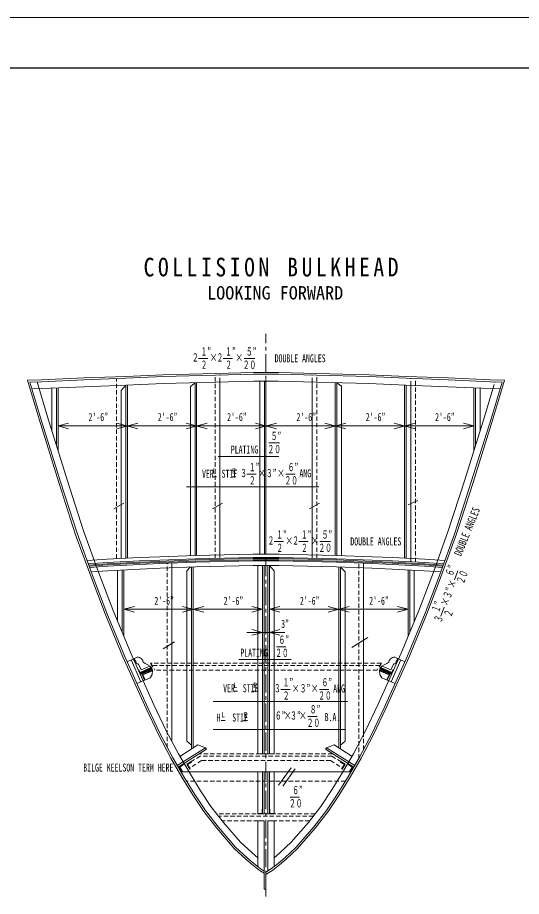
# Model space of a CAD drawing. Units: millimetres, scale not verified. Extents: x -16408 to 16408, y -11606 to 11606.
# Drawn here: x 3138 to 8677, y 1948 to 11606 of the extents above; entities that cross this region are included whole.
import ezdxf
from ezdxf.enums import TextEntityAlignment as Align

# ---------------------------------------------------------------- set-up
doc = ezdxf.new("R2010")
doc.units = ezdxf.units.MM
doc.header["$LTSCALE"] = 40
doc.linetypes.add('CHAIN1', pattern=[8, 5, -1, 1, -1])
doc.linetypes.add('DASHED1', pattern=[1.8, 1.2, -0.6])
for name, color, linetype, lineweight in [('0-0_0', 3, 'Continuous', 18), ('0-1_芯', 4, 'CHAIN1', 18), ('0-2_寸法', 2, 'Continuous', 18), ('0-F_枠', 3, 'Continuous', 18)]:
    doc.layers.add(name, color=color, linetype=linetype, lineweight=lineweight)
doc.styles.add('ＭＳ ゴシック', font='')
doc.styles.get('ＭＳ ゴシック').set_extended_font_data('MS Gothic')

msp = doc.modelspace()

# ---------------------------------------------------------------- linework, layer by layer
at = {"layer": '0-0_0', "color": 1, "linetype": 'DASHED1'}
for p, q in [((4225.59, 5662.27), (4225.59, 7639.85)), ((5310.17, 5662.27), (5310.17, 7674.98)), ((5360.97, 7600.07), (5360.97, 7676.3)), ((6376.97, 7600.07), (6376.97, 7676.3)), ((6427.77, 5662.91), (6427.77, 7674.98)), ((7461.55, 7563.6), (7461.55, 7639.85)), ((7512.35, 5621.44), (7512.35, 7639.85)), ((8363.21, 7526.96), (8386.05, 7602.52)), ((5360.97, 5664.94), (5360.97, 5702.21)), ((6376.97, 5664.1), (6376.97, 5702.21)), ((4784.39, 3582.48), (4784.39, 5607.74)), ((6890.05, 3462.55), (6890.05, 5610.2)), ((7461.55, 5624.11), (7461.55, 5662.27)), ((7137.14, 4511.79), (4600.8, 4511.79)), ((4600.8, 4511.79), (4648.04, 4435.59)), ((7121.39, 4486.39), (4616.54, 4486.39)), ((7137.14, 4511.79), (7089.9, 4435.59)), ((7089.9, 4435.59), (4648.04, 4435.59)), ((6940.85, 3558.1), (6940.85, 3723.03)), ((5144.51, 3490.47), (5046.45, 3429.22)), ((6600.71, 3515.87), (5137.22, 3515.87)), ((6593.43, 3490.47), (5144.51, 3490.47)), ((6593.43, 3490.47), (6691.49, 3429.22)), ((5159.07, 3439.67), (5030.34, 3359.25)), ((6578.87, 3439.67), (5159.07, 3439.67)), ((6578.87, 3439.67), (6707.6, 3359.25)), ((6742.01, 3215.13), (4995.93, 3215.13)), ((6408.8, 2853.64), (5329.14, 2853.64)), ((6388.79, 2828.24), (5349.15, 2828.24)), ((5780.07, 2777.44), (5389.17, 2777.44)), ((6348.76, 2777.44), (5957.87, 2777.44))]:
    msp.add_line(p, q, dxfattribs=at)
at = {"layer": '0-0_0'}
for p, q in [((3565.19, 6907.62), (3565.19, 7535.03)), ((3582.97, 6850.75), (3582.97, 7535.83)), ((4327.19, 7565.47), (4276.39, 7506.39)), ((4327.19, 5664.94), (4327.19, 7565.47)), ((4344.97, 5665.87), (4344.97, 7566.21)), ((5089.19, 7592.9), (5038.39, 7549.86)), ((5038.39, 5693.84), (5038.39, 7549.86)), ((5089.19, 5695.81), (5089.19, 7592.9)), ((5106.97, 5696.27), (5106.97, 7593.37)), ((5360.97, 5702.21), (5360.97, 7600.07)), ((5800.39, 5710.75), (5800.39, 7609.67)), ((5851.19, 5710.75), (5851.19, 7609.64)), ((5868.97, 5710.75), (5868.97, 7620.1)), ((6376.97, 5702.21), (6376.97, 7600.07)), ((6630.97, 5696.27), (6630.97, 7593.37)), ((6648.75, 7592.9), (6699.55, 7554.61)), ((6648.75, 5695.81), (6648.75, 7592.9)), ((6699.55, 5693.84), (6699.55, 7554.61)), ((7392.97, 5665.87), (7392.97, 7566.21)), ((7410.75, 5664.94), (7410.75, 7565.47)), ((7461.55, 5662.27), (7461.55, 7563.6)), ((8154.97, 6850.75), (8154.97, 7535.83)), ((8172.75, 6907.62), (8172.75, 7535.03)), ((3514.39, 7070.11), (3514.39, 7532.76)), ((4276.39, 5662.27), (4276.39, 7506.39)), ((8223.55, 7070.11), (8223.55, 7532.76)), ((8270.32, 7219.7), (8363.21, 7526.96)), ((7432.39, 6249.37), (7539.33, 6298.32)), ((4195.5, 6205.96), (4304.68, 6267.93)), ((5280.08, 6205.96), (5389.26, 6267.93)), ((6346.88, 6205.96), (6456.06, 6267.93)), ((4835.19, 3649.89), (4835.19, 5609.71)), ((6940.85, 3723.03), (6940.85, 5608.23)), ((4238.29, 4973.91), (4238.29, 5533.09)), ((4289.09, 4850.35), (4289.09, 5535.76)), ((4306.87, 4807.11), (4306.87, 5536.69)), ((5036.89, 5566.69), (5000.29, 5526.09)), ((5000.29, 3652.91), (5000.29, 5526.09)), ((5051.09, 3570.05), (5051.09, 5567.24)), ((5068.87, 3581.55), (5068.87, 5567.93)), ((5780.07, 3515.87), (5780.07, 5583.75)), ((5830.87, 3515.87), (5830.87, 5583.75)), ((5848.65, 3515.87), (5848.65, 5583.75)), ((5889.29, 3515.87), (5889.29, 5583.75)), ((5907.07, 5583.75), (5957.87, 5525.73)), ((5907.07, 3515.87), (5907.07, 5583.75)), ((5957.87, 3515.87), (5957.87, 5525.73)), ((6669.07, 3581.55), (6669.07, 5567.93)), ((6686.85, 5567.24), (6737.65, 5513.97)), ((6686.85, 3570.05), (6686.85, 5567.24)), ((6737.65, 3652.91), (6737.65, 5513.97)), ((7431.07, 4807.11), (7431.07, 5536.69)), ((7448.85, 4850.35), (7448.85, 5535.76)), ((7499.65, 4973.91), (7499.65, 5533.09)), ((4864.16, 4744.94), (4740.1, 4669.02)), ((6987.15, 4792.33), (6813.61, 4683.38)), ((4387.25, 4546.15), (4493.83, 4307.58)), ((7350.69, 4546.15), (7244.11, 4307.58)), ((4468.32, 4437.46), (4472.95, 4439.53)), ((4491.08, 4386.5), (4468.32, 4437.46)), ((7246.86, 4386.5), (7269.62, 4437.46)), ((7269.62, 4437.46), (7264.98, 4439.53)), ((5051.09, 3608.77), (5000.29, 3652.91)), ((6686.85, 3608.77), (6737.65, 3652.91)), ((5957.87, 3515.87), (5780.07, 3515.87)), ((6789.67, 3316.73), (4934.34, 3316.73)), ((5780.07, 2853.64), (5780.07, 3316.73)), ((5830.87, 3316.73), (5830.87, 2853.64)), ((5848.65, 3316.73), (5848.65, 2853.64)), ((5889.29, 3316.73), (5889.29, 2853.64)), ((5907.07, 3316.73), (5907.07, 2853.64)), ((5957.87, 2853.64), (5957.87, 3316.73)), ((6144.16, 3359.96), (6008, 3171.59)), ((6190.45, 3349.22), (6054.29, 3160.85)), ((5780.07, 2853.64), (5848.65, 2853.64)), ((5957.87, 2853.64), (5889.29, 2853.64)), ((5780.07, 2274.61), (5780.07, 2777.44)), ((5780.07, 2777.44), (5848.65, 2777.44)), ((5848.65, 2028.75), (5848.65, 2777.44)), ((5889.29, 2226.99), (5889.29, 2777.44)), ((5957.87, 2777.44), (5889.29, 2777.44)), ((5957.87, 2274.61), (5957.87, 2777.44)), ((5848.65, 2202.72), (5794.91, 2237.81)), ((5848.65, 2226.99), (5806.63, 2254.43)), ((5868.97, 2213.72), (5868.97, 2028.75)), ((5848.65, 2028.75), (5868.97, 2028.75))]:
    msp.add_line(p, q, dxfattribs=at)
for points in [[(3245.86, 7619.7), (3399.94, 7624.27), (3867.22, 7645.13), (4328.73, 7662.11), (4736.46, 7680.1), (5313.92, 7695.41), (5732.67, 7706.23), (5868.97, 7706.15)], [(3272.99, 7600.18), (3400.69, 7603.97), (3868.04, 7624.83), (4329.56, 7641.81), (4737.18, 7659.79), (5314.46, 7675.1), (5732.92, 7685.91), (5868.96, 7685.83)], [(8492.08, 7619.7), (8338, 7624.27), (7870.72, 7645.13), (7409.2, 7662.11), (7001.47, 7680.1), (6424.02, 7695.41), (6005.27, 7706.23), (5868.97, 7706.15)], [(8464.95, 7600.18), (8337.25, 7603.97), (7869.9, 7624.83), (7408.38, 7641.81), (7000.76, 7659.79), (6423.48, 7675.1), (6005.02, 7685.91), (5868.98, 7685.83)], [(5794.91, 2237.81), (5721.39, 2293.68), (5647.87, 2356.8), (5520.72, 2475.76), (5327.63, 2699.59), (5185.86, 2879.53), (5069.29, 3057.76), (4945.09, 3258.75), (4821.72, 3466.85), (4686.93, 3725.57), (4550, 4011.34), (4294.86, 4582.48), (4100.8, 5054.5), (3938.49, 5476.79), (3773.07, 5933.19), (3592.45, 6496.97), (3375.36, 7191.33), (3245.86, 7619.7)], [(5806.63, 2254.43), (5734.17, 2309.5), (5661.43, 2371.93), (5535.39, 2489.86), (5343.31, 2712.52), (5202.37, 2891.4), (5086.44, 3068.67), (4962.48, 3269.27), (4839.48, 3476.73), (4705.11, 3734.66), (4568.44, 4019.88), (4313.54, 4590.49), (4119.68, 5062.01), (3957.52, 5483.9), (3792.3, 5939.76), (3611.82, 6503.1), (3394.78, 7197.31), (3272.99, 7600.18)], [(3295.83, 7524.62), (3403.52, 7527.82), (3871.14, 7548.69), (4332.64, 7565.67), (4739.87, 7583.63), (5316.48, 7598.92), (5733.88, 7609.71), (5868.91, 7609.63)], [(5782.08, 2368.79), (5712.3, 2428.69), (5590.43, 2542.72), (5402.12, 2761.01), (5264.31, 2935.92), (5150.74, 3109.56), (5027.67, 3308.73), (4906.1, 3513.79), (4773.28, 3768.73), (4637.6, 4051.89), (4383.58, 4620.52), (4190.49, 5090.17), (4028.91, 5510.55), (3864.43, 5964.37), (3684.47, 6526.1), (3467.62, 7219.7), (3351.89, 7602.52)], [(5868.97, 2189.45), (5943.03, 2237.81), (6016.55, 2293.68), (6090.07, 2356.8), (6217.22, 2475.76), (6410.31, 2699.59), (6552.08, 2879.53), (6668.65, 3057.76), (6792.85, 3258.75), (6916.22, 3466.85), (7051.01, 3725.57), (7187.94, 4011.34), (7443.08, 4582.48), (7637.14, 5054.5), (7799.45, 5476.79), (7964.87, 5933.19), (8145.49, 6496.97), (8362.58, 7191.33), (8492.08, 7619.7)], [(8464.95, 7600.18), (8343.15, 7197.31), (8126.12, 6503.1), (7945.63, 5939.76), (7780.42, 5483.9), (7618.26, 5062.01), (7424.4, 4590.49), (7169.5, 4019.88), (7032.83, 3734.66), (6898.46, 3476.73), (6775.46, 3269.27), (6651.5, 3068.67), (6535.56, 2891.4), (6394.63, 2712.52), (6202.55, 2489.86), (6076.51, 2371.93), (6003.77, 2309.5), (5931.31, 2254.43), (5868.97, 2213.72)], [(8442.11, 7524.62), (8334.42, 7527.82), (7866.8, 7548.69), (7405.3, 7565.67), (6998.07, 7583.63), (6421.46, 7598.92), (6004.05, 7609.71), (5869.02, 7609.63)], [(5955.86, 2368.79), (6025.64, 2428.69), (6147.51, 2542.72), (6335.82, 2761.01), (6473.63, 2935.92), (6587.2, 3109.56), (6710.27, 3308.73), (6831.84, 3513.79), (6964.66, 3768.73), (7100.34, 4051.89), (7354.36, 4620.52), (7547.45, 5090.17), (7709.03, 5510.55), (7873.5, 5964.37), (8053.47, 6526.1), (8270.32, 7219.7)], [(3901.54, 5638.37), (4122.71, 5654.19), (4475.19, 5672.72), (4700.93, 5680.76), (5092.37, 5695.93), (5725.85, 5710.75), (6012.09, 5710.75)], [(7836.4, 5638.37), (7615.23, 5654.19), (7262.75, 5672.72), (7037.01, 5680.76), (6645.57, 5695.93), (6012.09, 5710.75)], [(3915.03, 5601.13), (4125.07, 5616.16), (4476.87, 5634.66), (4702.35, 5642.69), (5093.55, 5657.85), (5726.3, 5672.65), (6011.64, 5672.65)], [(3919.53, 5588.72), (4125.86, 5603.48), (4477.43, 5621.97), (4702.82, 5630), (5093.95, 5645.16), (5726.44, 5659.95), (6011.49, 5659.95)], [(3924.03, 5576.31), (4126.65, 5590.8), (4477.99, 5609.28), (4703.29, 5617.31), (5094.34, 5632.46), (5726.59, 5647.25), (6011.35, 5647.25)], [(3928.53, 5563.9), (4127.43, 5578.13), (4478.55, 5596.59), (4703.76, 5604.62), (5094.74, 5619.77), (5726.74, 5634.55), (6011.2, 5634.55)], [(7809.41, 5563.9), (7610.51, 5578.13), (7259.39, 5596.59), (7034.18, 5604.62), (6643.2, 5619.77), (6011.2, 5634.55)], [(7813.91, 5576.31), (7611.29, 5590.8), (7259.95, 5609.28), (7034.65, 5617.31), (6643.6, 5632.46), (6011.35, 5647.25)], [(7818.41, 5588.72), (7612.08, 5603.48), (7260.51, 5621.97), (7035.12, 5630), (6643.99, 5645.16), (6011.49, 5659.95)], [(7822.91, 5601.13), (7612.87, 5616.16), (7261.07, 5634.66), (7035.59, 5642.69), (6644.38, 5657.85), (6011.64, 5672.65)], [(3946.52, 5514.26), (4130.58, 5527.42), (4480.79, 5545.84), (4705.65, 5553.85), (5096.31, 5568.99), (5727.33, 5583.75), (6010.6, 5583.75)], [(7791.42, 5514.26), (7607.36, 5527.42), (7257.15, 5545.84), (7032.29, 5553.85), (6641.62, 5568.99), (6010.6, 5583.75)], [(4448.28, 4288.87), (4596.54, 4349.77), (4616.77, 4386.82), (4622.84, 4429.95), (4613.4, 4458.24), (4595.37, 4476.81), (4570.46, 4493.44), (4540.75, 4505.87), (4519.33, 4523.13), (4513.8, 4541.08), (4499.29, 4560.41), (4479.25, 4572.15), (4466.33, 4577.33), (4454.12, 4576.02), (4342.31, 4526.08)], [(4590.96, 4479.76), (4496.14, 4437.4), (4480.42, 4472.59), (4468.99, 4497.87), (4459.6, 4503.39), (4446.34, 4505.6), (4437.44, 4525.03), (4438.14, 4532.38), (4431.48, 4541.14), (4425.53, 4545.69), (4421.51, 4561.46)], [(7289.66, 4288.87), (7141.4, 4349.77), (7121.17, 4386.82), (7115.1, 4429.95), (7124.54, 4458.24), (7142.56, 4476.81), (7167.48, 4493.44), (7197.19, 4505.87), (7218.61, 4523.13), (7224.14, 4541.08), (7238.65, 4560.41), (7258.68, 4572.15), (7271.61, 4577.33), (7283.82, 4576.02), (7395.63, 4526.08)], [(7146.97, 4479.76), (7241.8, 4437.4), (7257.52, 4472.59), (7268.95, 4497.87), (7278.34, 4503.39), (7291.6, 4505.6), (7300.5, 4525.03), (7299.8, 4532.38), (7306.46, 4541.14), (7312.41, 4545.69), (7316.43, 4561.46)], [(4472.95, 4439.53), (4493.65, 4393.21), (4612.23, 4446.18), (4614.3, 4441.54), (4491.08, 4386.5)], [(4486.08, 4410.14), (4604.66, 4463.11), (4606.73, 4458.47), (4488.16, 4405.5)], [(4490.28, 4400.74), (4608.86, 4453.71), (4610.93, 4449.07), (4492.35, 4396.1)], [(7264.98, 4439.53), (7244.29, 4393.21), (7125.71, 4446.18), (7123.64, 4441.54), (7246.86, 4386.5)], [(7247.66, 4400.74), (7129.08, 4453.71), (7127.01, 4449.07), (7245.58, 4396.1)], [(7251.85, 4410.14), (7133.28, 4463.11), (7131.2, 4458.47), (7249.78, 4405.5)], [(4922.16, 3486.69), (5120.64, 3615.02), (5204.39, 3581.79), (4892.65, 3387.04)], [(5204.39, 3581.79), (5215.16, 3564.56), (4903.42, 3369.81)], [(6533.55, 3581.79), (6522.78, 3564.56), (6834.52, 3369.81)], [(6815.78, 3486.69), (6617.3, 3615.02), (6533.55, 3581.79), (6845.29, 3387.04)], [(5780.07, 2858.72), (5825.79, 2858.72), (5825.79, 2905.9), (5830.87, 2905.9)], [(5957.87, 2858.72), (5912.15, 2858.72), (5912.15, 2905.9), (5907.07, 2905.9)]]:
    msp.add_lwpolyline(points, dxfattribs=at)
for points in [[(4536.25, 4334.92), (4515.56, 4381.24), (4620.33, 4428.04), (4618.26, 4432.68), (4508.85, 4383.8), (4531.61, 4332.84)], [(7201.69, 4334.92), (7222.38, 4381.24), (7117.61, 4428.04), (7119.68, 4432.68), (7229.09, 4383.8), (7206.33, 4332.84)], [(4962.87, 3396.2), (4920.46, 3368.36), (4952.51, 3319.52), (4948.27, 3316.73), (4913.42, 3369.82), (4960.08, 3400.45)], [(5049.14, 3424.91), (5006.12, 3398.03), (5037.07, 3348.48), (5032.76, 3345.79), (4999.12, 3399.65), (5046.45, 3429.22)], [(6688.8, 3424.91), (6731.82, 3398.03), (6700.87, 3348.48), (6705.18, 3345.79), (6738.82, 3399.65), (6691.49, 3429.22)], [(6775.07, 3396.2), (6817.48, 3368.36), (6785.42, 3319.52), (6789.67, 3316.73), (6824.52, 3369.82), (6777.86, 3400.45)]]:
    msp.add_lwpolyline(points, close=True, dxfattribs=at)
at = {"layer": '0-1_芯'}
msp.add_line((5868.97, 1947.69), (5868.97, 8131.86), dxfattribs=at)
at = {"layer": '0-2_寸法'}
for p, q in [((5128.54, 7858.82), (5231.13, 7858.82)), ((5399.76, 7858.82), (5502.35, 7858.82)), ((5627.59, 7858.82), (5747.07, 7858.82)), ((3582.97, 7118.55), (3698.88, 7149.61)), ((4460.88, 7149.61), (4229.06, 7087.49)), ((4460.88, 7087.49), (4229.06, 7149.61)), ((4991.06, 7087.49), (5222.88, 7149.61)), ((4991.06, 7149.61), (5222.88, 7087.49)), ((5753.06, 7087.49), (5984.88, 7149.61)), ((5753.06, 7149.61), (5984.88, 7087.49)), ((6746.88, 7149.61), (6515.06, 7087.49)), ((6746.88, 7087.49), (6515.06, 7149.61)), ((7508.88, 7149.61), (7277.06, 7087.49)), ((7508.88, 7087.49), (7277.06, 7149.61)), ((8154.97, 7118.55), (8039.06, 7149.61)), ((3582.97, 7118.55), (3698.88, 7087.49)), ((8154.97, 7118.55), (3582.97, 7118.55)), ((8154.97, 7118.55), (8039.06, 7087.49)), ((5899.77, 6931.61), (6019.25, 6931.61)), ((5344.48, 6780.74), (6009.11, 6780.74)), ((5660.01, 6588.56), (5762.6, 6588.56)), ((6086.55, 6588.56), (6189.15, 6588.56)), ((5278.99, 6560.14), (5324.63, 6560.14)), ((5496.09, 6560.14), (5538.63, 6560.14)), ((4995.66, 6447.69), (6450.5, 6447.69)), ((5960.58, 5846.95), (6063.17, 5846.95)), ((6231.8, 5846.95), (6334.4, 5846.95)), ((6459.63, 5846.95), (6579.11, 5846.95)), ((7941.17, 5428.26), (7977.53, 5524.19)), ((4306.87, 5103.02), (4422.78, 5134.08)), ((5184.78, 5134.08), (4952.96, 5071.96)), ((5184.78, 5071.96), (4952.96, 5134.08)), ((5830.87, 5103.02), (5714.96, 5134.08)), ((5907.07, 5103.02), (6022.98, 5134.08)), ((6784.98, 5134.08), (6553.16, 5071.96)), ((6784.98, 5071.96), (6553.16, 5134.08)), ((7431.07, 5103.02), (7315.16, 5134.08)), ((7789.99, 5029.4), (7826.35, 5125.34)), ((4306.87, 5103.02), (4422.78, 5071.96)), ((4306.87, 5103.02), (5830.87, 5103.02)), ((5830.87, 5103.02), (5714.96, 5071.96)), ((5907.07, 5103.02), (6022.98, 5071.96)), ((5907.07, 5103.02), (7431.07, 5103.02)), ((7431.07, 5103.02), (7315.16, 5071.96)), ((6077.76, 4848.91), (5660.18, 4848.91)), ((5830.87, 4848.91), (5714.96, 4879.96)), ((5830.87, 4848.91), (5714.96, 4817.85)), ((5907.07, 4848.91), (6022.98, 4879.96)), ((5907.07, 4848.91), (6022.98, 4817.85)), ((5984.81, 4691.97), (6087.4, 4691.97)), ((5570.42, 4551.65), (6147.16, 4551.65)), ((5511.24, 4202.81), (5556.87, 4202.81)), ((5728.34, 4202.81), (5770.88, 4202.81)), ((6031.18, 4223.4), (6133.77, 4223.4)), ((6457.72, 4223.4), (6560.31, 4223.4)), ((5286.6, 4088.4), (6766.36, 4088.4)), ((5375.3, 3880.96), (5420.93, 3880.96)), ((5623.32, 3880.96), (5665.86, 3880.96)), ((6330.58, 3924.38), (6433.17, 3924.38)), ((5289.54, 3781.87), (6735.38, 3781.87)), ((6136.35, 3039.17), (6238.94, 3039.17))]:
    msp.add_line(p, q, dxfattribs=at)
at = {"layer": '0-2_寸法', "color": 7}
for p, q in [((4306.87, 5103.02), (4306.87, 4950.62)), ((5830.87, 4696.51), (5830.87, 4848.91))]:
    msp.add_line(p, q, dxfattribs=at)
at = {"layer": '0-F_枠'}
msp.add_line((-16408.2, 11605.8), (16408.2, 11605.8), dxfattribs=at)
at = {"layer": '0-F_枠', "lineweight": 25}
msp.add_line((-15856.2, 11053.8), (15855.92, 11053.8), dxfattribs=at)

# ---------------------------------------------------------------- texts
at = {"layer": '0-2_寸法', "style": 'ＭＳ ゴシック'}
msp.add_text('LOOKING FORWARD', height=146.6, dxfattribs=at).set_placement((5221.7, 8463.61), align=Align.BOTTOM_LEFT)
for s, height, width, p in [('１”', 87.98, 0.6, (5149.8, 7864.79)), ('１”', 87.98, 0.6, (5421.02, 7864.79)), ('５”', 87.98, 0.6, (5648.85, 7864.79)), ('２', 87.98, 0.6, (5054.5, 7799.66)), ('２', 87.98, 0.6, (5150.45, 7719.35)), ('×', 87.98, 0.6, (5249.47, 7798.5)), ('２', 87.98, 0.6, (5325.73, 7799.66)), ('２', 87.98, 0.6, (5421.67, 7719.35)), ('×', 87.98, 0.6, (5531.75, 7798.66)), ('２０', 87.98, 0.6, (5613.51, 7719.35)), ('DOUBLE ANGLES', 87.98, 0.6, (5964.2, 7790.75)), ("2'-6”", 87.98, 0.6, (3917.84, 7145.53)), ("2'-6”", 87.98, 0.6, (4679.84, 7145.53)), ("2'-6”", 87.98, 0.6, (5441.84, 7145.53)), ("2'-6”", 87.98, 0.6, (6203.84, 7145.53)), ("2'-6”", 87.98, 0.6, (6965.84, 7145.53)), ("2'-6”", 87.98, 0.6, (7727.84, 7145.53)), ('５”', 87.98, 0.6, (5921.04, 6937.59)), ('PLATING', 87.98, 0.6, (5481.98, 6788.44)), ('２０', 87.98, 0.6, (5885.7, 6792.14)), ('１”', 87.98, 0.6, (5681.27, 6594.54)), ('６”', 87.98, 0.6, (6107.81, 6594.54)), ('VER  STIF', 87.98, 0.6, (5165.76, 6522.72)), ('L', 58.65, 0.9, (5280.31, 6577.54)), ('R', 58.65, 0.9, (5496.92, 6577.39)), ('３', 87.98, 0.6, (5585.98, 6529.4)), ('×', 87.98, 0.6, (5780.94, 6528.24)), ('３”', 87.98, 0.6, (5868.81, 6528.4)), ('×', 87.98, 0.6, (5990.71, 6528.4)), ('ANG', 87.98, 0.6, (6236.52, 6527.26)), ('２', 87.98, 0.6, (5681.92, 6449.1)), ('２０', 87.98, 0.6, (6072.48, 6449.1)), ('２', 87.98, 0.6, (5886.55, 5787.79)), ('１”', 87.98, 0.6, (5981.84, 5852.92)), ('×', 87.98, 0.6, (6081.51, 5786.63)), ('２', 87.98, 0.6, (6157.77, 5787.79)), ('１”', 87.98, 0.6, (6253.06, 5852.92)), ('×', 87.98, 0.6, (6363.79, 5786.79)), ('５”', 87.98, 0.6, (6480.89, 5852.92)), ('DOUBLE ANGLES', 87.98, 0.6, (6796.24, 5778.88)), ('２', 87.98, 0.6, (5982.49, 5707.48)), ('２', 87.98, 0.6, (6253.71, 5707.48)), ('２０', 87.98, 0.6, (6445.56, 5707.48)), ("2'-6”", 87.98, 0.6, (4641.74, 5126.13)), ("2'-6”", 87.98, 0.6, (5403.74, 5126.13)), ("2'-6”", 87.98, 0.6, (6241.94, 5126.13)), ("2'-6”", 87.98, 0.6, (7003.94, 5126.13)), ('3”', 87.98, 0.6, (6035.51, 4872.11)), ('６”', 87.98, 0.6, (6006.07, 4697.94)), ('PLATING', 87.98, 0.6, (5587.08, 4555.72)), ('２０', 87.98, 0.6, (5970.73, 4552.5)), ('１”', 87.98, 0.6, (6052.44, 4229.38)), ('６”', 87.98, 0.6, (6478.98, 4229.38)), ('VER  STIF', 87.98, 0.6, (5398.01, 4165.39)), ('L', 58.65, 0.9, (5512.56, 4220.21)), ('R', 58.65, 0.9, (5729.17, 4220.06)), ('３', 87.98, 0.6, (5957.14, 4164.24)), ('×', 87.98, 0.6, (6152.11, 4163.08)), ('３”', 87.98, 0.6, (6239.97, 4163.24)), ('×', 87.98, 0.6, (6361.88, 4163.24)), ('ANG', 87.98, 0.6, (6607.69, 4162.1)), ('２', 87.98, 0.6, (6053.09, 4083.94)), ('２０', 87.98, 0.6, (6443.64, 4083.94)), ('L', 58.65, 0.9, (5376.62, 3898.36)), ('R', 58.65, 0.9, (5624.15, 3898.2)), ('６”', 87.98, 0.6, (5967.47, 3864.22)), ('×', 87.98, 0.6, (6064.63, 3864.22)), ('３”', 87.98, 0.6, (6134.85, 3864.22)), ('×', 87.98, 0.6, (6231.55, 3864.06)), ('８”', 87.98, 0.6, (6350.46, 3932.39)), ('B.A.', 87.98, 0.6, (6513.75, 3848.27)), ('H   STIF', 87.98, 0.6, (5325.7, 3843.33)), ('２０', 87.98, 0.6, (6316.5, 3784.91)), ('BILGE KEELSON TERM HERE', 87.98, 0.6, (3860.01, 3293.15)), ('６”', 87.98, 0.6, (6157.61, 3045.15)), ('２０', 87.98, 0.6, (6122.27, 2899.71))]:
    msp.add_text(s, height=height, dxfattribs=dict(at, width=width)).set_placement(p, align=Align.BOTTOM_LEFT)
at = {"layer": '0-2_寸法', "style": 'ＭＳ ゴシック', "width": 0.6}
for s, rotation, p in [('DOUBLE ANGLES', 67.973, (8038.83, 5671.57)), ('６”', 69.241, (7943.11, 5450.26)), ('２０', 69.241, (8066.59, 5365.66)), ('×', 69.241, (7963.45, 5317.32)), ('３”', 69.241, (7920.25, 5203.32)), ('１”', 69.241, (7791.93, 5051.4)), ('×', 69.241, (7889.26, 5121.11)), ('３', 69.241, (7819.07, 4939.21)), ('２', 69.241, (7928.16, 5000.46))]:
    msp.add_text(s, height=87.98, rotation=rotation, dxfattribs=at).set_placement(p, align=Align.BOTTOM_LEFT)
at = {"layer": '0-2_寸法', "insert": (4523.45, 8757.67), "char_height": 205.3, "attachment_point": 7, "style": 'ＭＳ ゴシック'}
msp.add_mtext('\\T1.33;\\W0.85;COLLISION\\~BULKHEAD', dxfattribs=at)

doc.saveas('drawing.dxf')
